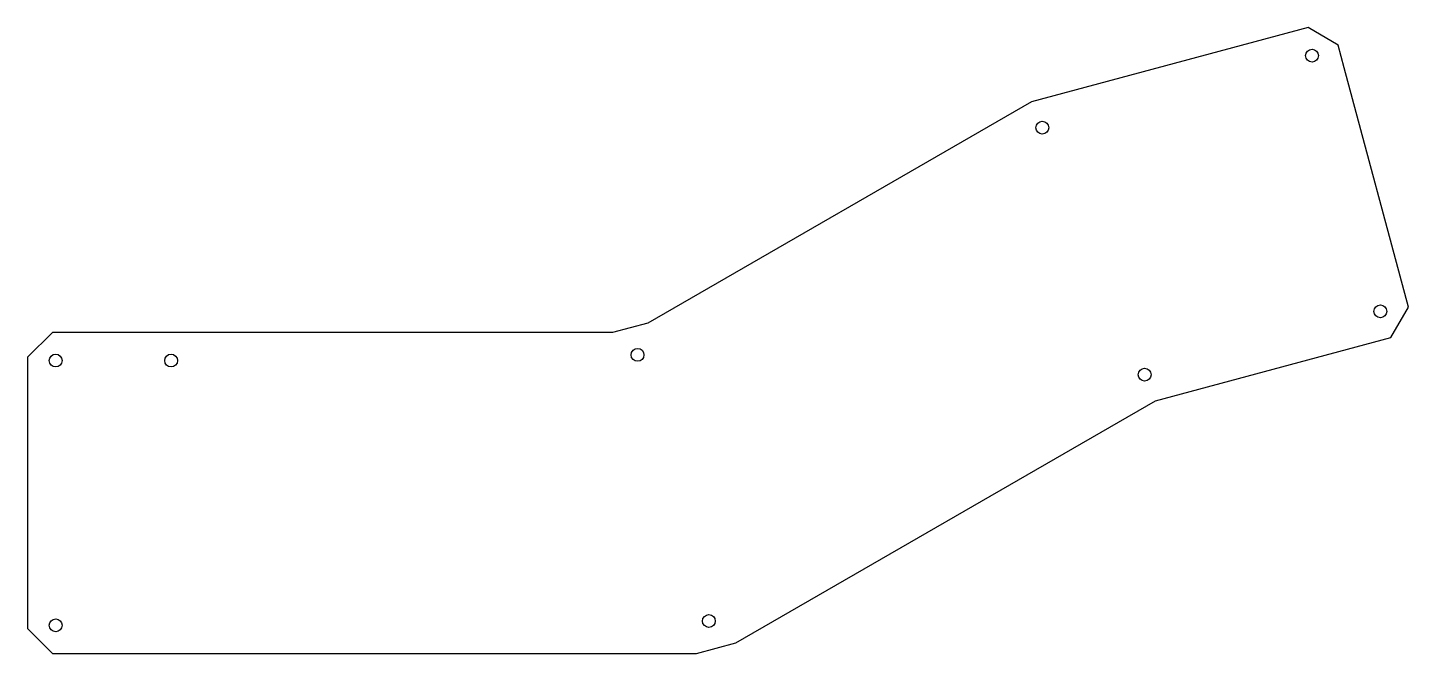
# Model space of a CAD drawing. Header units: millimetres. Extents: x -103 to 241, y -29 to 127.
import ezdxf

# ---------------------------------------------------------------- set-up
doc = ezdxf.new("R2010")
doc.units = ezdxf.units.MM

msp = doc.modelspace()

# ---------------------------------------------------------------- linework, layer by layer
at = {"color": 7, "linetype": 'Continuous', "lineweight": 25}
for p, q in [((216.36, 127.1), (147.44, 108.63)), ((223.89, 122.72), (216.36, 127.1)), ((225.37, 117.08), (223.89, 122.72)), ((241.37, 57.37), (225.37, 117.08)), ((147.44, 108.63), (51.86, 53.45)), ((237.01, 49.81), (241.37, 57.37)), ((51.86, 53.45), (43.04, 51.09)), ((-96.58, 51.09), (-102.75, 44.91)), ((43.04, 51.09), (-96.58, 51.09)), ((178.32, 34.08), (237.01, 49.81)), ((-102.75, 44.91), (-102.75, -22.74)), ((73.77, -26.28), (178.32, 34.08)), ((-102.75, -22.74), (-96.58, -28.91)), ((63.93, -28.91), (73.77, -26.28)), ((-96.58, -28.91), (63.93, -28.91))]:
    msp.add_line(p, q, dxfattribs=at)
for centre in [(217.36, 120.12), (150.13, 102.15), (234.39, 56.36), (-95.75, 44.09), (-66.99, 44.09), (49.26, 45.51), (175.64, 40.57), (-95.75, -21.91), (67.04, -20.84)]:
    msp.add_circle(centre, 1.6, dxfattribs=at)

doc.saveas('drawing.dxf')
